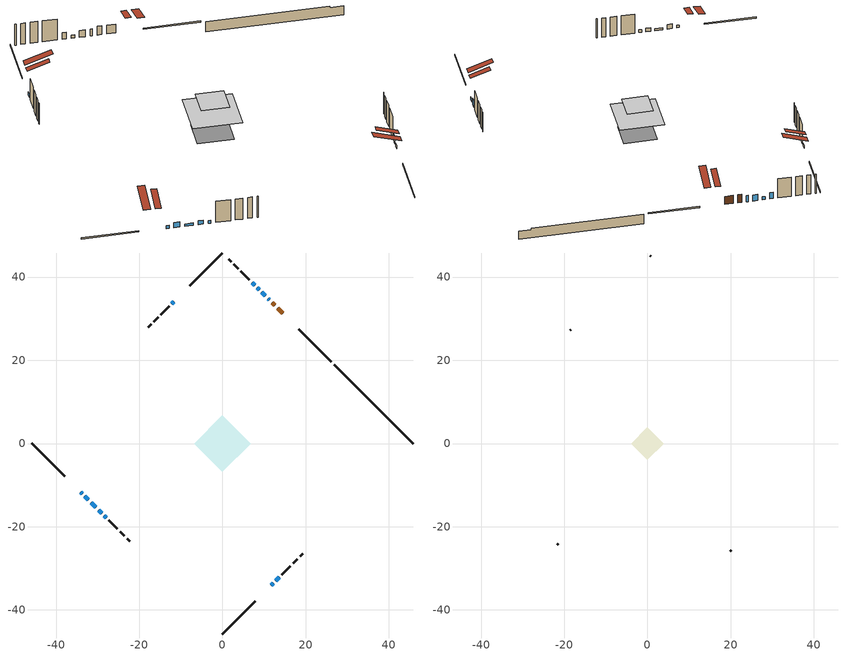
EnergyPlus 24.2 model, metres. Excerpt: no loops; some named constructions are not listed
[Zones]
conditioned space
 floor adiabatic (AdiabaticFloorConstruction): -6.84,0 0,6.84 6.84,0 0,-6.84 z3.09
 floor foundation (Slab1 construction): -4.74,0.32 -0.32,4.74 4.74,-0.32 0.32,-4.74 z-1.71
 wall outside (RimJoist1 construction): 0,-45.78 7.86,-37.91 / -45.78,0 -37.91,-7.86 / 0,45.78 -7.86,37.91 / 26.15,19.62 18.29,27.49 z0.65:0.95
 wall outside (AdiabaticWallConstruction 1): 14.49,31.29 13.22,32.56 / 12.56,33.21 11.93,33.84 z0.65:2.68
 wall outside (AdiabaticWallConstruction): 11.28,34.5 10.95,34.82 / 7.71,38.07 7.13,38.64 z0.65:2.23; -34.11,-11.67 -33.71,-12.06 / -28.38,-17.4 -27.98,-17.8 z0.65:1.29; -33.06,-12.72 -32.25,-13.53 z0.65:1.79; -31.59,-14.18 -30.41,-15.37 z0.65:1.16; -29.75,-16.02 -29.03,-16.74 z0.65:1.54; 10.3,35.48 9.49,36.29 / 12.79,-32.98 13.6,-32.17 z0.65:2.17; 8.83,36.94 8.36,37.41 / -11.67,34.11 -12.14,33.64 / 11.67,-34.11 12.14,-33.64 z0.65:1.39
 wall outside (Wall1 construction): 14.26,-31.52 16.3,-29.47 / -27.32,-18.45 -25.28,-20.5 / -12.79,32.98 -14.84,30.94 / 6.48,39.3 4.43,41.34 z0.65:5.53
 wall outside (Wall2 construction): 16.96,-28.82 17.98,-27.79 / -24.62,-21.15 -23.6,-22.18 / -15.49,30.28 -16.52,29.26 / 3.78,42 2.75,43.03 z0.65:5.53
 wall outside (Wall3 construction): 18.64,-27.13 19.28,-26.5 / -22.94,-22.84 -22.3,-23.47 / -17.18,28.6 -17.81,27.96 / 2.09,43.68 1.46,44.32 z0.65:5.53
 wall foundation (FoundationWall1 construction): 26.81,18.97,-1.71 26.81,18.97,0.65 43.88,1.9,0.65 43.88,1.9,0.33 45.78,0,0.33 45.78,0,-1.71
 window (WindowConstruction 8): 11.28,34.5 10.96,34.82 z0.65:2.23
 window (WindowConstruction 6): -34.11,-11.67 -33.71,-12.06 z0.65:1.28
 window (WindowConstruction 7): -33.06,-12.72 -32.25,-13.53 z0.65:1.79
 window (WindowConstruction 11): -31.59,-14.18 -30.41,-15.37 z0.65:1.16
 window (WindowConstruction 9): -29.75,-16.03 -29.03,-16.74 z0.65:1.54
 window (WindowConstruction): 10.3,35.48 9.49,36.28 z0.65:2.17
 window (WindowConstruction 1): 8.83,36.94 8.37,37.41 z0.65:1.39
 window (WindowConstruction 2): -11.67,34.11 -12.13,33.64 z0.65:1.39
 window (WindowConstruction 3): 11.67,-34.11 12.13,-33.64 z0.65:1.39
 window (WindowConstruction 4): 12.79,-32.98 13.6,-32.18 z0.65:2.17
 window (WindowConstruction 5): -28.38,-17.4 -27.98,-17.79 z0.65:1.28
 window (WindowConstruction 10): 7.71,38.07 7.13,38.64 z0.65:2.23
 door (Door): 14.48,31.29 13.22,32.55 z0.65:2.68
 door (Door 1): 12.56,33.21 11.94,33.84 z0.65:2.68
 ceiling adiabatic (AdiabaticFloorConstruction): 0,-6.84 6.84,0 0,6.84 -6.84,0 z3.09
 roof outside (Roof2 construction): 11.01,-34.76,5.53 7.9,-31.66,6.99 7.08,-32.48,6.99 10.19,-35.58,5.53; -34.76,-11.01,5.53 -31.66,-7.9,6.99 -32.48,-7.08,6.99 -35.58,-10.19,5.53; -11.01,34.76,5.53 -7.9,31.66,6.99 -7.08,32.48,6.99 -10.19,35.58,5.53; 15.14,30.63,5.53 12.03,27.53,6.99 12.85,26.71,6.99 15.96,29.81,5.53
attic - vented
 floor to conditioned space (Floor1 construction Reversed): -3.95,0 0,3.95 3.95,0 0,-3.95 z5.53
 wall outside (Wall4 construction): 19.93,-25.84 20.08,-25.7 / -21.65,-24.13 -21.5,-24.27 / -18.47,27.31 -18.61,27.16 / 0.8,44.97 0.66,45.12 z0.65:5.53
 roof outside (Roof1 construction): 9.53,-36.24,5.53 5.69,-32.39,7.34 4.67,-33.41,7.34 8.52,-37.25,5.53; -36.24,-9.53,5.53 -32.39,-5.69,7.34 -33.41,-4.67,7.34 -37.25,-8.52,5.53; -9.53,36.24,5.53 -5.69,32.39,7.34 -4.67,33.41,7.34 -8.52,37.25,5.53; 16.62,29.16,5.53 12.77,25.31,7.34 13.78,24.3,7.34 17.63,28.14,5.53
[Material] Roughness=Rough; Thermal Absorptance=0.9
Name | Thickness {m} | Conductivity {W/m-K} | Density {kg/m3} | Specific Heat {J/kg-K} | Solar Absorptance | Visible Absorptance
ceiling loosefill ins | 0.0846667 | 0.0480833 | 16.02 | 1046.75 | 0.7 | 0.7
ceiling stud and cavity | 0.1397 | 0.112695 | 65.682 | 1177.47 | 0.7 | 0.7
gypsum board | 0.0127 | 0.160291 | 801 | 837.4 | 0.6 | 0.6
[Construction]
Floor1 construction: ceiling loosefill ins, ceiling stud and cavity, gypsum board
[EnergyManagementSystem:OutputVariable] Type of Data in Variable=Summed; Update Frequency=ZoneTimestep
Name | EMS Variable | EMS Program or Subroutine | Units
loads_clg_infil_annual_outvar; Energy Management System Output Variable 38 | loads_clg_infil | component_loads_program | J
loads_clg_natvent_annual_outvar; Energy Management System Output Variable 39 | loads_clg_natvent | component_loads_program | J
loads_clg_mechvent_annual_outvar; Energy Management System Output Variable 40 | loads_clg_mechvent | component_loads_program | J
loads_clg_whf_annual_outvar; Energy Management System Output Variable 41 | loads_clg_whf | component_loads_program | J
loads_clg_ducts_annual_outvar; Energy Management System Output Variable 42 | loads_clg_ducts | component_loads_program | J
loads_clg_intgains_annual_outvar; Energy Management System Output Variable 43 | loads_clg_intgains | component_loads_program | J
loads_clg_lighting_annual_outvar; Energy Management System Output Variable 44 | loads_clg_lighting | component_loads_program | J
loads_htg_tot_annual_outvar; Energy Management System Output Variable 1; Energy Management System Output Variable 45 | loads_htg_tot | total_loads_program | J
loads_clg_tot_annual_outvar; Energy Management System Output Variable 2; Energy Management System Output Variable 46 | loads_clg_tot | total_loads_program | J
Energy Management System Output Variable 3 | htg_unmet_hours | unmet_hours_program | hr
Energy Management System Output Variable 4 | clg_unmet_hours | unmet_hours_program | hr
Energy Management System Output Variable 5 | loads_htg_roofs | component_loads_program | J
Energy Management System Output Variable 6 | loads_htg_ceilings | component_loads_program | J
Energy Management System Output Variable 7 | loads_htg_walls | component_loads_program | J
Energy Management System Output Variable 8 | loads_htg_rim_joists | component_loads_program | J
Energy Management System Output Variable 9 | loads_htg_foundation_walls | component_loads_program | J
Energy Management System Output Variable 10 | loads_htg_doors | component_loads_program | J
Energy Management System Output Variable 11 | loads_htg_windows_conduction | component_loads_program | J
Energy Management System Output Variable 12 | loads_htg_windows_solar | component_loads_program | J
Energy Management System Output Variable 13 | loads_htg_skylights_conduction | component_loads_program | J
Energy Management System Output Variable 14 | loads_htg_skylights_solar | component_loads_program | J
Energy Management System Output Variable 15 | loads_htg_floors | component_loads_program | J
Energy Management System Output Variable 16 | loads_htg_slabs | component_loads_program | J
Energy Management System Output Variable 17 | loads_htg_internal_mass | component_loads_program | J
Energy Management System Output Variable 18 | loads_htg_infil | component_loads_program | J
Energy Management System Output Variable 19 | loads_htg_natvent | component_loads_program | J
Energy Management System Output Variable 20 | loads_htg_mechvent | component_loads_program | J
Energy Management System Output Variable 21 | loads_htg_whf | component_loads_program | J
Energy Management System Output Variable 22 | loads_htg_ducts | component_loads_program | J
Energy Management System Output Variable 23 | loads_htg_intgains | component_loads_program | J
Energy Management System Output Variable 24 | loads_htg_lighting | component_loads_program | J
Energy Management System Output Variable 25 | loads_clg_roofs | component_loads_program | J
Energy Management System Output Variable 26 | loads_clg_ceilings | component_loads_program | J
Energy Management System Output Variable 27 | loads_clg_walls | component_loads_program | J
Energy Management System Output Variable 28 | loads_clg_rim_joists | component_loads_program | J
Energy Management System Output Variable 29 | loads_clg_foundation_walls | component_loads_program | J
Energy Management System Output Variable 30 | loads_clg_doors | component_loads_program | J
Energy Management System Output Variable 31 | loads_clg_windows_conduction | component_loads_program | J
Energy Management System Output Variable 32 | loads_clg_windows_solar | component_loads_program | J
Energy Management System Output Variable 33 | loads_clg_skylights_conduction | component_loads_program | J
Energy Management System Output Variable 34 | loads_clg_skylights_solar | component_loads_program | J
Energy Management System Output Variable 35 | loads_clg_floors | component_loads_program | J
Energy Management System Output Variable 36 | loads_clg_slabs | component_loads_program | J
Energy Management System Output Variable 37 | loads_clg_internal_mass | component_loads_program | J
[Schedule:Day:Interval]
interior lighting schedule day: No, 01:00, 0.108182, 04:00, 0.0901515, 05:00, 0.0991667, 06:00, 0.162273, 07:00, 0.270455, 08:00, 0.342576, 10:00, 0.369621, 11:00, 0.351591, 12:00, 0.333561, 13:00, 0.324545, 14:00, 0.31553, 15:00, 0.333561, 16:00, 0.369621, 17:00, 0.450758, 18:00, 0.585985, 19:00, 0.775303, 20:00, 0.955606, 21:00, 0.991667, 22:00, 0.712197, 23:00, 0.360606, 24:00, 0.162273
interior lighting schedule day 1: No, 01:00, 0.100909, 04:00, 0.0840909, 05:00, 0.0925, 06:00, 0.151364, 07:00, 0.252273, 08:00, 0.319545, 10:00, 0.344773, 11:00, 0.327955, 12:00, 0.311136, 13:00, 0.302727, 14:00, 0.294318, 15:00, 0.311136, 16:00, 0.344773, 17:00, 0.420455, 18:00, 0.546591, 19:00, 0.723182, 20:00, 0.891364, 21:00, 0.925, 22:00, 0.664318, 23:00, 0.336364, 24:00, 0.151364
interior lighting schedule day 2: No, 01:00, 0.0927273, 04:00, 0.0772727, 05:00, 0.085, 06:00, 0.139091, 07:00, 0.231818, 08:00, 0.293636, 10:00, 0.316818, 11:00, 0.301364, 12:00, 0.285909, 13:00, 0.278182, 14:00, 0.270455, 15:00, 0.285909, 16:00, 0.316818, 17:00, 0.386364, 18:00, 0.502273, 19:00, 0.664545, 20:00, 0.819091, 21:00, 0.85, 22:00, 0.610455, 23:00, 0.309091, 24:00, 0.139091
interior lighting schedule day 3: No, 01:00, 0.0845455, 04:00, 0.0704545, 05:00, 0.0775, 06:00, 0.126818, 07:00, 0.211364, 08:00, 0.267727, 10:00, 0.288864, 11:00, 0.274773, 12:00, 0.260682, 13:00, 0.253636, 14:00, 0.246591, 15:00, 0.260682, 16:00, 0.288864, 17:00, 0.352273, 18:00, 0.457955, 19:00, 0.605909, 20:00, 0.746818, 21:00, 0.775, 22:00, 0.556591, 23:00, 0.281818, 24:00, 0.126818
interior lighting schedule day 4: No, 01:00, 0.0763636, 04:00, 0.0636364, 05:00, 0.07, 06:00, 0.114545, 07:00, 0.190909, 08:00, 0.241818, 10:00, 0.260909, 11:00, 0.248182, 12:00, 0.235455, 13:00, 0.229091, 14:00, 0.222727, 15:00, 0.235455, 16:00, 0.260909, 17:00, 0.318182, 18:00, 0.413636, 19:00, 0.547273, 20:00, 0.674545, 21:00, 0.7, 22:00, 0.502727, 23:00, 0.254545, 24:00, 0.114545
interior lighting schedule day 5: No, 01:00, 0.0727273, 04:00, 0.0606061, 05:00, 0.0666667, 06:00, 0.109091, 07:00, 0.181818, 08:00, 0.230303, 10:00, 0.248485, 11:00, 0.236364, 12:00, 0.224242, 13:00, 0.218182, 14:00, 0.212121, 15:00, 0.224242, 16:00, 0.248485, 17:00, 0.30303, 18:00, 0.393939, 19:00, 0.521212, 20:00, 0.642424, 21:00, 0.666667, 22:00, 0.478788, 23:00, 0.242424, 24:00, 0.109091
interior lighting schedule day 6: No, 01:00, 0.0745455, 04:00, 0.0621212, 05:00, 0.0683333, 06:00, 0.111818, 07:00, 0.186364, 08:00, 0.236061, 10:00, 0.254697, 11:00, 0.242273, 12:00, 0.229848, 13:00, 0.223636, 14:00, 0.217424, 15:00, 0.229848, 16:00, 0.254697, 17:00, 0.310606, 18:00, 0.403788, 19:00, 0.534242, 20:00, 0.658485, 21:00, 0.683333, 22:00, 0.490758, 23:00, 0.248485, 24:00, 0.111818
interior lighting schedule day 7: No, 01:00, 0.08, 04:00, 0.0666667, 05:00, 0.0733333, 06:00, 0.12, 07:00, 0.2, 08:00, 0.253333, 10:00, 0.273333, 11:00, 0.26, 12:00, 0.246667, 13:00, 0.24, 14:00, 0.233333, 15:00, 0.246667, 16:00, 0.273333, 17:00, 0.333333, 18:00, 0.433333, 19:00, 0.573333, 20:00, 0.706667, 21:00, 0.733333, 22:00, 0.526667, 23:00, 0.266667, 24:00, 0.12
interior lighting schedule day 8: No, 01:00, 0.0890909, 04:00, 0.0742424, 05:00, 0.0816667, 06:00, 0.133636, 07:00, 0.222727, 08:00, 0.282121, 10:00, 0.304394, 11:00, 0.289545, 12:00, 0.274697, 13:00, 0.267273, 14:00, 0.259848, 15:00, 0.274697, 16:00, 0.304394, 17:00, 0.371212, 18:00, 0.482576, 19:00, 0.638485, 20:00, 0.78697, 21:00, 0.816667, 22:00, 0.586515, 23:00, 0.29697, 24:00, 0.133636
interior lighting schedule day 9: No, 01:00, 0.0972727, 04:00, 0.0810606, 05:00, 0.0891667, 06:00, 0.145909, 07:00, 0.243182, 08:00, 0.30803, 10:00, 0.332348, 11:00, 0.316136, 12:00, 0.299924, 13:00, 0.291818, 14:00, 0.283712, 15:00, 0.299924, 16:00, 0.332348, 17:00, 0.405303, 18:00, 0.526894, 19:00, 0.697121, 20:00, 0.859242, 21:00, 0.891667, 22:00, 0.640379, 23:00, 0.324242, 24:00, 0.145909
interior lighting schedule day 10: No, 01:00, 0.105455, 04:00, 0.0878788, 05:00, 0.0966667, 06:00, 0.158182, 07:00, 0.263636, 08:00, 0.333939, 10:00, 0.360303, 11:00, 0.342727, 12:00, 0.325152, 13:00, 0.316364, 14:00, 0.307576, 15:00, 0.325152, 16:00, 0.360303, 17:00, 0.439394, 18:00, 0.571212, 19:00, 0.755758, 20:00, 0.931515, 21:00, 0.966667, 22:00, 0.694242, 23:00, 0.351515, 24:00, 0.158182
interior lighting schedule day 11: No, 01:00, 0.109091, 04:00, 0.0909091, 05:00, 0.1, 06:00, 0.163636, 07:00, 0.272727, 08:00, 0.345455, 10:00, 0.372727, 11:00, 0.354545, 12:00, 0.336364, 13:00, 0.327273, 14:00, 0.318182, 15:00, 0.336364, 16:00, 0.372727, 17:00, 0.454545, 18:00, 0.590909, 19:00, 0.781818, 20:00, 0.963636, 21:00, 1, 22:00, 0.718182, 23:00, 0.363636, 24:00, 0.163636
interior lighting schedule default day; occupants schedule default day; clothes dryer schedule default day; cooking range schedule default day; mech vent bath fan 0 schedule default day; mech vent bath fan 1 schedule default day; mech vent range fan 0 schedule default day; misc plug loads schedule default day; general water use schedule default day; heating setpoint default day; cooling setpoint default day; clothes dryer exhaust 0 schedule default day; cooling season schedule day; cooling season schedule day 2; cooling season schedule default day; exterior lighting schedule default day; natural vent schedule default day: No, 24:00, 0
occupants schedule day: No, 05:00, 0.426829, 06:00, 0.719512, 07:00, 1, 08:00, 0.670732, 09:00, 0.329268, 14:00, 0.170732, 15:00, 0.231707, 16:00, 0.329268, 17:00, 0.5, 18:00, 0.670732, 19:00, 0.829268, 21:00, 1, 22:00, 0.853659, 23:00, 0.646341, 24:00, 0.426829
clothes dryer schedule day; clothes dryer exhaust 0 schedule day: No, 01:00, 0.123457, 02:00, 0.0740741, 03:00, 0.0493827, 04:00, 0.0246914, 05:00, 0.0493827, 06:00, 0.0740741, 07:00, 0.197531, 08:00, 0.395062, 09:00, 0.592593, 10:00, 0.839506, 11:00, 0.962963, 12:00, 1, 13:00, 0.91358, 14:00, 0.82716, 15:00, 0.716049, 16:00, 0.753086, 17:00, 0.679012, 18:00, 0.666667, 20:00, 0.62963, 21:00, 0.641975, 22:00, 0.666667, 23:00, 0.54321, 24:00, 0.296296
cooking range schedule day: No, 05:00, 0.0597015, 06:00, 0.11194, 07:00, 0.171642, 08:00, 0.291045, 11:00, 0.343284, 12:00, 0.402985, 13:00, 0.462687, 14:00, 0.343284, 15:00, 0.291045, 16:00, 0.402985, 17:00, 0.567164, 18:00, 1, 19:00, 0.850746, 20:00, 0.432836, 21:00, 0.291045, 22:00, 0.231343, 23:00, 0.171642, 24:00, 0.11194
mech vent bath fan 0 schedule day; mech vent bath fan 1 schedule day: No, 07:00, 0, 08:00, 1, 09:00, 0.2, 24:00, 0
mech vent range fan 0 schedule day: No, 18:00, 0, 19:00, 1, 20:00, 0.2, 24:00, 0
misc plug loads schedule day: No, 06:00, 0.705882, 07:00, 0.745098, 08:00, 0.803922, 15:00, 0.823529, 16:00, 0.862745, 17:00, 0.921569, 18:00, 0.980392, 19:00, 1, 20:00, 0.980392, 21:00, 0.941176, 22:00, 0.862745, 23:00, 0.784314, 24:00, 0.72549
general water use schedule day: No, 01:00, 0.315068, 03:00, 0.287671, 04:00, 0.342466, 05:00, 0.369863, 06:00, 0.520548, 07:00, 0.60274, 08:00, 0.534247, 10:00, 0.506849, 11:00, 0.465753, 14:00, 0.479452, 15:00, 0.534247, 16:00, 0.589041, 17:00, 0.69863, 18:00, 0.876712, 19:00, 0.890411, 20:00, 0.986301, 21:00, 1, 22:00, 0.863014, 23:00, 0.616438, 24:00, 0.465753
heating setpoint day: No, 07:00, 18, 23:00, 21, 24:00, 18
cooling setpoint day: No, 24:00, 25
cooling season schedule day 1: No, 24:00, 1
exterior lighting schedule day: No, 01:00, 0.566667, 03:00, 0.524167, 05:00, 0.495833, 06:00, 0.5525, 07:00, 0.623333, 08:00, 0.580833, 09:00, 0.439167, 10:00, 0.354167, 12:00, 0.34, 13:00, 0.354167, 14:00, 0.396667, 15:00, 0.425, 16:00, 0.495833, 17:00, 0.623333, 18:00, 0.793333, 19:00, 0.906667, 20:00, 0.963333, 21:00, 0.991667, 22:00, 0.920833, 23:00, 0.793333, 24:00, 0.665833
exterior lighting schedule day 1: No, 01:00, 0.528571, 03:00, 0.488929, 05:00, 0.4625, 06:00, 0.515357, 07:00, 0.581429, 08:00, 0.541786, 09:00, 0.409643, 10:00, 0.330357, 12:00, 0.317143, 13:00, 0.330357, 14:00, 0.37, 15:00, 0.396429, 16:00, 0.4625, 17:00, 0.581429, 18:00, 0.74, 19:00, 0.845714, 20:00, 0.898571, 21:00, 0.925, 22:00, 0.858929, 23:00, 0.74, 24:00, 0.621071
exterior lighting schedule day 10: No, 01:00, 0.552381, 03:00, 0.510952, 05:00, 0.483333, 06:00, 0.538571, 07:00, 0.607619, 08:00, 0.56619, 09:00, 0.428095, 10:00, 0.345238, 12:00, 0.331429, 13:00, 0.345238, 14:00, 0.386667, 15:00, 0.414286, 16:00, 0.483333, 17:00, 0.607619, 18:00, 0.773333, 19:00, 0.88381, 20:00, 0.939048, 21:00, 0.966667, 22:00, 0.897619, 23:00, 0.773333, 24:00, 0.649048
exterior lighting schedule day 11: No, 01:00, 0.571429, 03:00, 0.528571, 05:00, 0.5, 06:00, 0.557143, 07:00, 0.628571, 08:00, 0.585714, 09:00, 0.442857, 10:00, 0.357143, 12:00, 0.342857, 13:00, 0.357143, 14:00, 0.4, 15:00, 0.428571, 16:00, 0.5, 17:00, 0.628571, 18:00, 0.8, 19:00, 0.914286, 20:00, 0.971429, 21:00, 1, 22:00, 0.928571, 23:00, 0.8, 24:00, 0.671429
exterior lighting schedule day 2: No, 01:00, 0.485714, 03:00, 0.449286, 05:00, 0.425, 06:00, 0.473571, 07:00, 0.534286, 08:00, 0.497857, 09:00, 0.376429, 10:00, 0.303571, 12:00, 0.291429, 13:00, 0.303571, 14:00, 0.34, 15:00, 0.364286, 16:00, 0.425, 17:00, 0.534286, 18:00, 0.68, 19:00, 0.777143, 20:00, 0.825714, 21:00, 0.85, 22:00, 0.789286, 23:00, 0.68, 24:00, 0.570714
exterior lighting schedule day 3: No, 01:00, 0.442857, 03:00, 0.409643, 05:00, 0.3875, 06:00, 0.431786, 07:00, 0.487143, 08:00, 0.453929, 09:00, 0.343214, 10:00, 0.276786, 12:00, 0.265714, 13:00, 0.276786, 14:00, 0.31, 15:00, 0.332143, 16:00, 0.3875, 17:00, 0.487143, 18:00, 0.62, 19:00, 0.708571, 20:00, 0.752857, 21:00, 0.775, 22:00, 0.719643, 23:00, 0.62, 24:00, 0.520357
exterior lighting schedule day 4: No, 01:00, 0.4, 03:00, 0.37, 05:00, 0.35, 06:00, 0.39, 07:00, 0.44, 08:00, 0.41, 09:00, 0.31, 10:00, 0.25, 12:00, 0.24, 13:00, 0.25, 14:00, 0.28, 15:00, 0.3, 16:00, 0.35, 17:00, 0.44, 18:00, 0.56, 19:00, 0.64, 20:00, 0.68, 21:00, 0.7, 22:00, 0.65, 23:00, 0.56, 24:00, 0.47
exterior lighting schedule day 5: No, 01:00, 0.380952, 03:00, 0.352381, 05:00, 0.333333, 06:00, 0.371429, 07:00, 0.419048, 08:00, 0.390476, 09:00, 0.295238, 10:00, 0.238095, 12:00, 0.228571, 13:00, 0.238095, 14:00, 0.266667, 15:00, 0.285714, 16:00, 0.333333, 17:00, 0.419048, 18:00, 0.533333, 19:00, 0.609524, 20:00, 0.647619, 21:00, 0.666667, 22:00, 0.619048, 23:00, 0.533333, 24:00, 0.447619
exterior lighting schedule day 6: No, 01:00, 0.390476, 03:00, 0.36119, 05:00, 0.341667, 06:00, 0.380714, 07:00, 0.429524, 08:00, 0.400238, 09:00, 0.302619, 10:00, 0.244048, 12:00, 0.234286, 13:00, 0.244048, 14:00, 0.273333, 15:00, 0.292857, 16:00, 0.341667, 17:00, 0.429524, 18:00, 0.546667, 19:00, 0.624762, 20:00, 0.66381, 21:00, 0.683333, 22:00, 0.634524, 23:00, 0.546667, 24:00, 0.45881
exterior lighting schedule day 7: No, 01:00, 0.419048, 03:00, 0.387619, 05:00, 0.366667, 06:00, 0.408571, 07:00, 0.460952, 08:00, 0.429524, 09:00, 0.324762, 10:00, 0.261905, 12:00, 0.251429, 13:00, 0.261905, 14:00, 0.293333, 15:00, 0.314286, 16:00, 0.366667, 17:00, 0.460952, 18:00, 0.586667, 19:00, 0.670476, 20:00, 0.712381, 21:00, 0.733333, 22:00, 0.680952, 23:00, 0.586667, 24:00, 0.492381
exterior lighting schedule day 8: No, 01:00, 0.466667, 03:00, 0.431667, 05:00, 0.408333, 06:00, 0.455, 07:00, 0.513333, 08:00, 0.478333, 09:00, 0.361667, 10:00, 0.291667, 12:00, 0.28, 13:00, 0.291667, 14:00, 0.326667, 15:00, 0.35, 16:00, 0.408333, 17:00, 0.513333, 18:00, 0.653333, 19:00, 0.746667, 20:00, 0.793333, 21:00, 0.816667, 22:00, 0.758333, 23:00, 0.653333, 24:00, 0.548333
exterior lighting schedule day 9: No, 01:00, 0.509524, 03:00, 0.47131, 05:00, 0.445833, 06:00, 0.496786, 07:00, 0.560476, 08:00, 0.522262, 09:00, 0.394881, 10:00, 0.318452, 12:00, 0.305714, 13:00, 0.318452, 14:00, 0.356667, 15:00, 0.382143, 16:00, 0.445833, 17:00, 0.560476, 18:00, 0.713333, 19:00, 0.815238, 20:00, 0.86619, 21:00, 0.891667, 22:00, 0.827976, 23:00, 0.713333, 24:00, 0.59869
[Schedule:Week:Daily]
heating setpoint Week Rule - Jan1-Dec31: heating setpoint day, heating setpoint day, heating setpoint day, heating setpoint day, heating setpoint day, heating setpoint day, heating setpoint day, heating setpoint default day, heating setpoint default day, heating setpoint default day, heating setpoint default day, heating setpoint default day
cooling setpoint Week Rule - Jan1-Dec31: cooling setpoint day, cooling setpoint day, cooling setpoint day, cooling setpoint day, cooling setpoint day, cooling setpoint day, cooling setpoint day, cooling setpoint default day, cooling setpoint default day, cooling setpoint default day, cooling setpoint default day, cooling setpoint default day
clothes dryer exhaust 0 schedule Week Rule - Jan1-Dec31: clothes dryer exhaust 0 schedule day, clothes dryer exhaust 0 schedule day, clothes dryer exhaust 0 schedule day, clothes dryer exhaust 0 schedule day, clothes dryer exhaust 0 schedule day, clothes dryer exhaust 0 schedule day, clothes dryer exhaust 0 schedule day, clothes dryer exhaust 0 schedule default day, clothes dryer exhaust 0 schedule default day, clothes dryer exhaust 0 schedule default day, clothes dryer exhaust 0 schedule default day, clothes dryer exhaust 0 schedule default day
cooling season schedule Week Rule - Jan1-May26: cooling season schedule day, cooling season schedule day, cooling season schedule day, cooling season schedule day, cooling season schedule day, cooling season schedule day, cooling season schedule day, cooling season schedule default day, cooling season schedule default day, cooling season schedule default day, cooling season schedule default day, cooling season schedule default day
cooling season schedule Week Rule - May27-Jun2: cooling season schedule day, cooling season schedule day, cooling season schedule day, cooling season schedule day, cooling season schedule day, cooling season schedule day 1, cooling season schedule day 1, cooling season schedule default day, cooling season schedule default day, cooling season schedule default day, cooling season schedule default day, cooling season schedule default day
cooling season schedule Week Rule - Jun3-Aug25: cooling season schedule day 1, cooling season schedule day 1, cooling season schedule day 1, cooling season schedule day 1, cooling season schedule day 1, cooling season schedule day 1, cooling season schedule day 1, cooling season schedule default day, cooling season schedule default day, cooling season schedule default day, cooling season schedule default day, cooling season schedule default day
cooling season schedule Week Rule - Aug26-Sep1: cooling season schedule day 1, cooling season schedule day 1, cooling season schedule day 1, cooling season schedule day 1, cooling season schedule day 1, cooling season schedule day 1, cooling season schedule day 2, cooling season schedule default day, cooling season schedule default day, cooling season schedule default day, cooling season schedule default day, cooling season schedule default day
cooling season schedule Week Rule - Sep2-Dec31: cooling season schedule day 2, cooling season schedule day 2, cooling season schedule day 2, cooling season schedule day 2, cooling season schedule day 2, cooling season schedule day 2, cooling season schedule day 2, cooling season schedule default day, cooling season schedule default day, cooling season schedule default day, cooling season schedule default day, cooling season schedule default day
exterior lighting schedule Week Rule - May6-May26: exterior lighting schedule day 4, exterior lighting schedule day 4, exterior lighting schedule day 4, exterior lighting schedule day 4, exterior lighting schedule day 4, exterior lighting schedule day 4, exterior lighting schedule day 4, exterior lighting schedule default day, exterior lighting schedule default day, exterior lighting schedule default day, exterior lighting schedule default day, exterior lighting schedule default day
exterior lighting schedule Week Rule - May27-Jun2: exterior lighting schedule day 4, exterior lighting schedule day 4, exterior lighting schedule day 4, exterior lighting schedule day 4, exterior lighting schedule day 4, exterior lighting schedule day 5, exterior lighting schedule day 5, exterior lighting schedule default day, exterior lighting schedule default day, exterior lighting schedule default day, exterior lighting schedule default day, exterior lighting schedule default day
exterior lighting schedule Week Rule - Jun3-Jun30: exterior lighting schedule day 5, exterior lighting schedule day 5, exterior lighting schedule day 5, exterior lighting schedule day 5, exterior lighting schedule day 5, exterior lighting schedule day 5, exterior lighting schedule day 5, exterior lighting schedule default day, exterior lighting schedule default day, exterior lighting schedule default day, exterior lighting schedule default day, exterior lighting schedule default day
exterior lighting schedule Week Rule - Jul1-Jul28: exterior lighting schedule day 6, exterior lighting schedule day 6, exterior lighting schedule day 6, exterior lighting schedule day 6, exterior lighting schedule day 6, exterior lighting schedule day 6, exterior lighting schedule day 6, exterior lighting schedule default day, exterior lighting schedule default day, exterior lighting schedule default day, exterior lighting schedule default day, exterior lighting schedule default day
exterior lighting schedule Week Rule - Jul29-Aug4: exterior lighting schedule day 6, exterior lighting schedule day 6, exterior lighting schedule day 6, exterior lighting schedule day 7, exterior lighting schedule day 7, exterior lighting schedule day 7, exterior lighting schedule day 7, exterior lighting schedule default day, exterior lighting schedule default day, exterior lighting schedule default day, exterior lighting schedule default day, exterior lighting schedule default day
exterior lighting schedule Week Rule - Aug5-Aug25: exterior lighting schedule day 7, exterior lighting schedule day 7, exterior lighting schedule day 7, exterior lighting schedule day 7, exterior lighting schedule day 7, exterior lighting schedule day 7, exterior lighting schedule day 7, exterior lighting schedule default day, exterior lighting schedule default day, exterior lighting schedule default day, exterior lighting schedule default day, exterior lighting schedule default day
exterior lighting schedule Week Rule - Aug26-Sep1: exterior lighting schedule day 7, exterior lighting schedule day 7, exterior lighting schedule day 7, exterior lighting schedule day 7, exterior lighting schedule day 7, exterior lighting schedule day 7, exterior lighting schedule day 8, exterior lighting schedule default day, exterior lighting schedule default day, exterior lighting schedule default day, exterior lighting schedule default day, exterior lighting schedule default day
exterior lighting schedule Week Rule - Sep2-Sep29: exterior lighting schedule day 8, exterior lighting schedule day 8, exterior lighting schedule day 8, exterior lighting schedule day 8, exterior lighting schedule day 8, exterior lighting schedule day 8, exterior lighting schedule day 8, exterior lighting schedule default day, exterior lighting schedule default day, exterior lighting schedule default day, exterior lighting schedule default day, exterior lighting schedule default day
exterior lighting schedule Week Rule - Sep30-Oct6: exterior lighting schedule day 8, exterior lighting schedule day 9, exterior lighting schedule day 9, exterior lighting schedule day 9, exterior lighting schedule day 9, exterior lighting schedule day 9, exterior lighting schedule day 9, exterior lighting schedule default day, exterior lighting schedule default day, exterior lighting schedule default day, exterior lighting schedule default day, exterior lighting schedule default day
exterior lighting schedule Week Rule - Oct7-Oct27: exterior lighting schedule day 9, exterior lighting schedule day 9, exterior lighting schedule day 9, exterior lighting schedule day 9, exterior lighting schedule day 9, exterior lighting schedule day 9, exterior lighting schedule day 9, exterior lighting schedule default day, exterior lighting schedule default day, exterior lighting schedule default day, exterior lighting schedule default day, exterior lighting schedule default day
exterior lighting schedule Week Rule - Oct28-Nov3: exterior lighting schedule day 9, exterior lighting schedule day 9, exterior lighting schedule day 9, exterior lighting schedule day 9, exterior lighting schedule day 10, exterior lighting schedule day 10, exterior lighting schedule day 10, exterior lighting schedule default day, exterior lighting schedule default day, exterior lighting schedule default day, exterior lighting schedule default day, exterior lighting schedule default day
exterior lighting schedule Week Rule - Nov4-Nov24: exterior lighting schedule day 10, exterior lighting schedule day 10, exterior lighting schedule day 10, exterior lighting schedule day 10, exterior lighting schedule day 10, exterior lighting schedule day 10, exterior lighting schedule day 10, exterior lighting schedule default day, exterior lighting schedule default day, exterior lighting schedule default day, exterior lighting schedule default day, exterior lighting schedule default day
exterior lighting schedule Week Rule - Nov25-Dec1: exterior lighting schedule day 10, exterior lighting schedule day 10, exterior lighting schedule day 10, exterior lighting schedule day 10, exterior lighting schedule day 10, exterior lighting schedule day 10, exterior lighting schedule day 11, exterior lighting schedule default day, exterior lighting schedule default day, exterior lighting schedule default day, exterior lighting schedule default day, exterior lighting schedule default day
exterior lighting schedule Week Rule - Dec2-Dec31: exterior lighting schedule day 11, exterior lighting schedule day 11, exterior lighting schedule day 11, exterior lighting schedule day 11, exterior lighting schedule day 11, exterior lighting schedule day 11, exterior lighting schedule day 11, exterior lighting schedule default day, exterior lighting schedule default day, exterior lighting schedule default day, exterior lighting schedule default day, exterior lighting schedule default day
natural vent schedule Week Rule - Jan1-Dec31: natural vent schedule default day, natural vent schedule default day, natural vent schedule default day, natural vent schedule default day, natural vent schedule default day, natural vent schedule default day, natural vent schedule default day, natural vent schedule default day, natural vent schedule default day, natural vent schedule default day, natural vent schedule default day, natural vent schedule default day
[Schedule:Year]
heating setpoint: heating setpoint Week Rule - Jan1-Dec31, 1, 1, 12, 31
cooling setpoint: cooling setpoint Week Rule - Jan1-Dec31, 1, 1, 12, 31
clothes dryer exhaust 0 schedule: clothes dryer exhaust 0 schedule Week Rule - Jan1-Dec31, 1, 1, 12, 31
cooling season schedule: cooling season schedule Week Rule - Jan1-May26, 1, 1, 5, 26, cooling season schedule Week Rule - May27-Jun2, 5, 27, 6, 2, cooling season schedule Week Rule - Jun3-Aug25, 6, 3, 8, 25, cooling season schedule Week Rule - Aug26-Sep1, 8, 26, 9, 1, cooling season schedule Week Rule - Sep2-Dec31, 9, 2, 12, 31
natural vent schedule: natural vent schedule Week Rule - Jan1-Dec31, 1, 1, 12, 31
